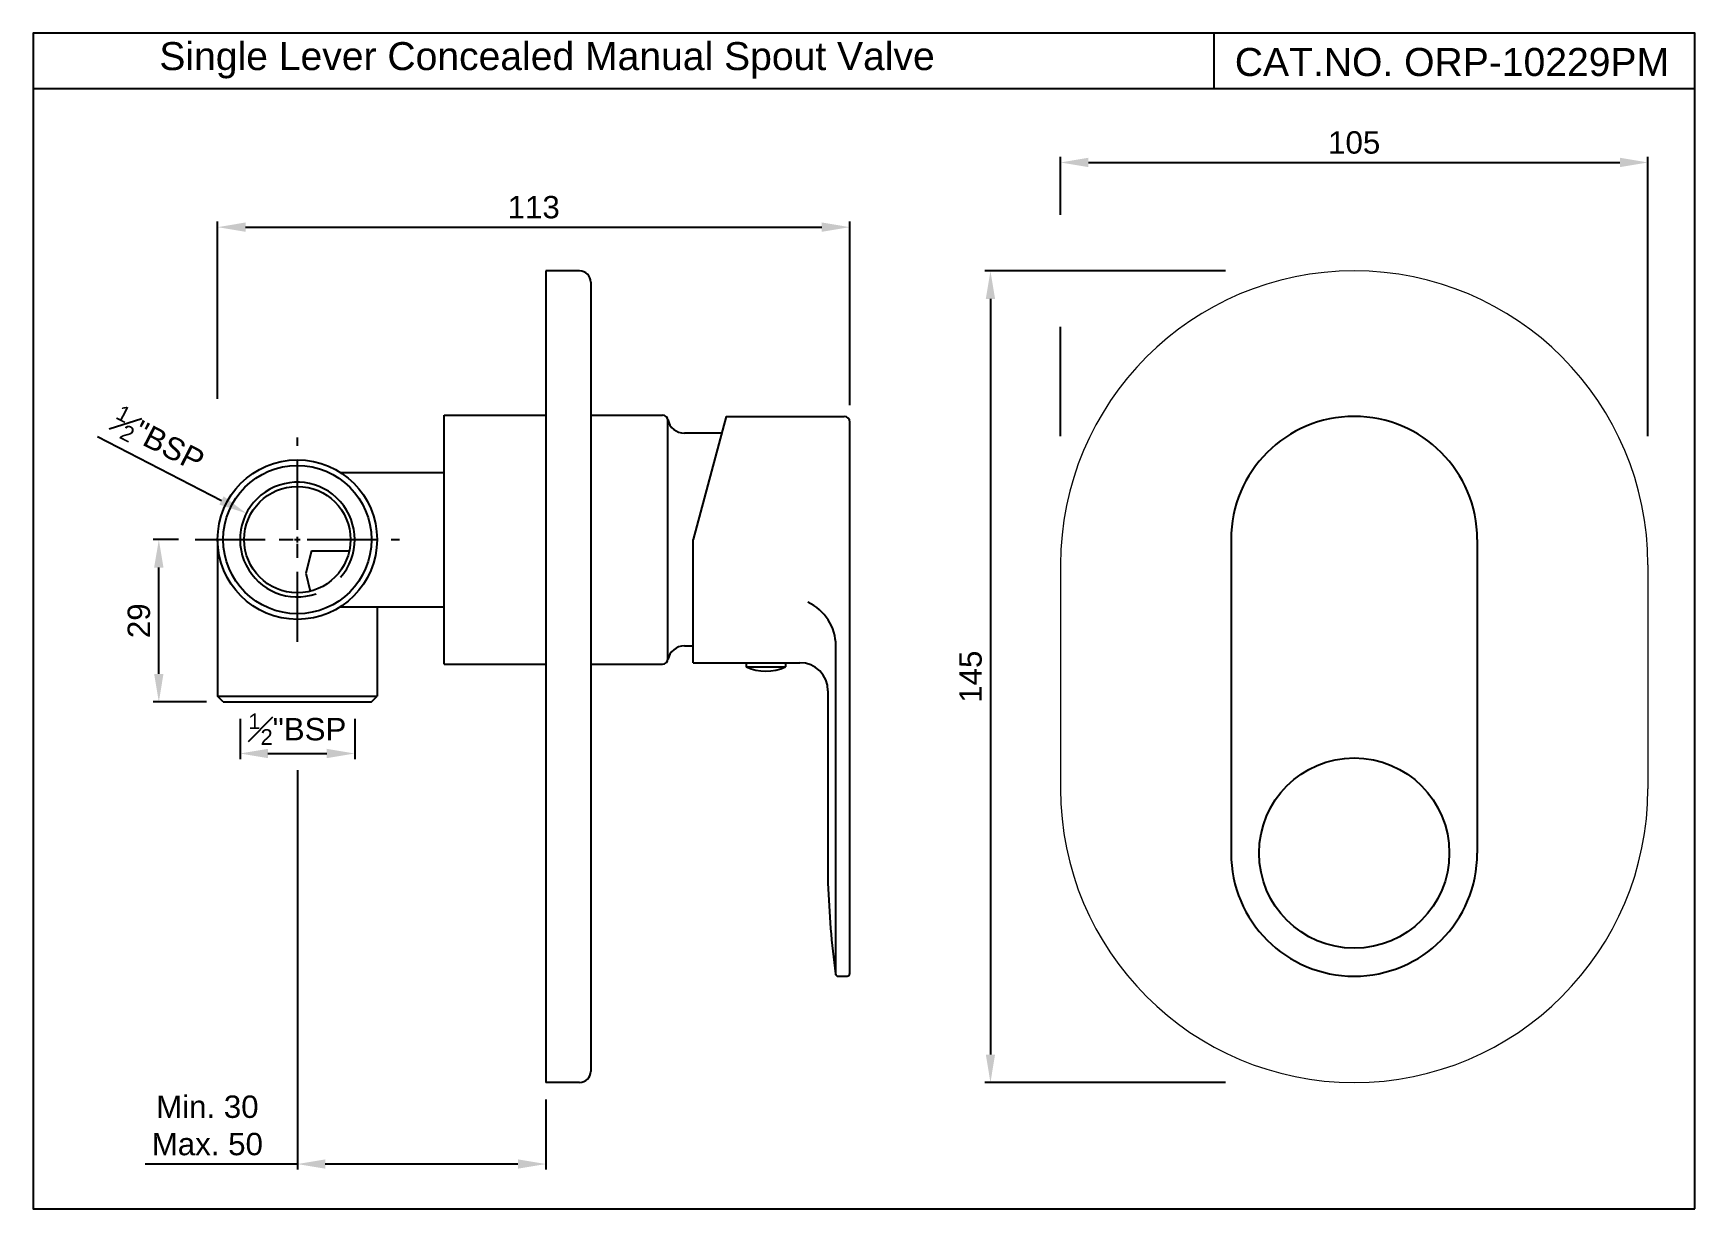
# Model space of a CAD drawing. Header units: inches. Extents: x 530 to 827, y 402 to 612.
import ezdxf

# ---------------------------------------------------------------- set-up
doc = ezdxf.new("R2010")
doc.units = ezdxf.units.IN
doc.header["$MEASUREMENT"] = 0
doc.linetypes.add('CENTER', pattern=[2, 1.25, -0.25, 0.25, -0.25])
doc.styles.get("Standard").update_dxf_attribs({"font": 'arial.ttf'})
doc.dimstyles.new('VIKAS', dxfattribs={"dimtxt": 3, "dimasz": 3, "dimexe": 1, "dimexo": 1, "dimgap": 1, "dimtad": 3, "dimdec": 1, "dimzin": 0, "dimdsep": 46, "dimtxsty": 'Standard', "dimcen": 0.5, "dimadec": 0, "dimazin": 0, "dimtfac": 1, "dimtdec": 1, "dimtofl": 0, "dimtmove": 0, "dimatfit": 3, "dimfxl": 1, "dimtolj": 1, "dimtzin": 0, "dimarcsym": 0})

# ---------------------------------------------------------------- blocks, each defined once
blk = doc.blocks.new('*D2')
at = {"color": 0, "lineweight": -2, "transparency": 16777216}
for p, q in [((567.13, 489.1), (567.13, 481.88)), ((587.63, 489.1), (587.63, 481.88)), ((572.13, 482.88), (582.63, 482.88))]:
    blk.add_line(p, q, dxfattribs=at)
at = {"color": 0, "transparency": 16777216}
for points in [[(572.13, 483.72), (572.13, 482.05), (567.13, 482.88)], [(582.63, 483.72), (582.63, 482.05), (587.63, 482.88)]]:
    blk.add_solid(points, dxfattribs=at)
at = {"layer": 'Defpoints', "color": 0, "transparency": 16777216}
for p in [(567.13, 492.1), (587.63, 492.1), (587.63, 482.88)]:
    blk.add_point(p, dxfattribs=at)
at = {"color": 0, "transparency": 16777216, "insert": (577.38, 487.23), "char_height": 4, "attachment_point": 5}
blk.add_mtext('\\A1;{\\H0.7x;\\S1#2;}"BSP', dxfattribs=at)
blk = doc.blocks.new('*D4')
at = {"color": 0, "lineweight": -2, "transparency": 16777216}
for p, q in [((556.13, 521.1), (551.62, 521.1)), ((552.62, 497.1), (552.62, 516.1)), ((561.13, 492.1), (551.62, 492.1))]:
    blk.add_line(p, q, dxfattribs=at)
at = {"color": 0, "transparency": 16777216}
for points in [[(551.78, 516.1), (553.45, 516.1), (552.62, 521.1)], [(551.78, 497.1), (553.45, 497.1), (552.62, 492.1)]]:
    blk.add_solid(points, dxfattribs=at)
at = {"layer": 'Defpoints', "color": 0, "transparency": 16777216}
for p in [(552.62, 521.1), (559.13, 521.1), (564.13, 492.1)]:
    blk.add_point(p, dxfattribs=at)
at = {"color": 0, "transparency": 16777216, "insert": (549.07, 506.6), "char_height": 4, "attachment_point": 5, "rotation": 90}
blk.add_mtext('\\A1;29', dxfattribs=at)
blk = doc.blocks.new('*D5')
at = {"color": 0, "lineweight": -2, "transparency": 16777216}
for p, q in [((541.66, 539.49), (563.83, 528.08)), ((576.88, 521.1), (577.88, 521.1)), ((577.38, 520.6), (577.38, 521.6))]:
    blk.add_line(p, q, dxfattribs=at)
at = {"color": 0, "transparency": 16777216}
blk.add_solid([(564.21, 528.82), (563.44, 527.34), (568.27, 525.79)], dxfattribs=at)
at = {"layer": 'Defpoints', "color": 0, "transparency": 16777216}
for p in [(568.27, 525.79), (586.5, 516.41)]:
    blk.add_point(p, dxfattribs=at)
at = {"color": 0, "transparency": 16777216, "insert": (552.51, 538.8), "char_height": 4, "attachment_point": 5, "rotation": 332.762}
blk.add_mtext('\\A1;{\\H0.7x;\\S1#2;}"BSP', dxfattribs=at)
blk = doc.blocks.new('*D3')
at = {"color": 0, "lineweight": -2, "transparency": 16777216}
for p, q in [((577.38, 479.88), (577.38, 408.54)), ((621.81, 421.1), (621.81, 408.54)), ((577.38, 409.54), (550.19, 409.54)), ((616.81, 409.54), (582.38, 409.54))]:
    blk.add_line(p, q, dxfattribs=at)
at = {"color": 0, "transparency": 16777216}
for points in [[(582.38, 410.37), (582.38, 408.71), (577.38, 409.54)], [(616.81, 410.37), (616.81, 408.71), (621.81, 409.54)]]:
    blk.add_solid(points, dxfattribs=at)
at = {"layer": 'Defpoints', "color": 0, "transparency": 16777216}
for p in [(577.38, 482.88), (621.81, 424.1), (621.81, 409.54)]:
    blk.add_point(p, dxfattribs=at)
at = {"color": 0, "transparency": 16777216, "insert": (561.29, 416.42), "char_height": 4, "attachment_point": 5}
blk.add_mtext('\\A1;Min. 30 \\PMax. 50', dxfattribs=at)
blk = doc.blocks.new('*D6')
at = {"color": 0, "lineweight": -2, "transparency": 16777216}
for p, q in [((563.13, 546.25), (563.13, 577.91)), ((568.13, 576.91), (671.13, 576.91)), ((676.13, 545.1), (676.13, 577.91))]:
    blk.add_line(p, q, dxfattribs=at)
at = {"color": 0, "transparency": 16777216}
for points in [[(568.13, 577.75), (568.13, 576.08), (563.13, 576.91)], [(671.13, 577.75), (671.13, 576.08), (676.13, 576.91)]]:
    blk.add_solid(points, dxfattribs=at)
at = {"layer": 'Defpoints', "color": 0, "transparency": 16777216}
for p in [(676.13, 576.91), (563.13, 543.25), (676.13, 542.1)]:
    blk.add_point(p, dxfattribs=at)
at = {"color": 0, "transparency": 16777216, "insert": (619.63, 580.46), "char_height": 4, "attachment_point": 5}
blk.add_mtext('\\A1;113', dxfattribs=at)
blk = doc.blocks.new('*D7')
at = {"color": 0, "lineweight": -2, "transparency": 16777216}
for p, q in [((713.79, 579.1), (713.79, 589.47)), ((718.79, 588.47), (813.79, 588.47)), ((818.79, 539.6), (818.79, 589.47)), ((713.79, 539.6), (713.79, 559.1))]:
    blk.add_line(p, q, dxfattribs=at)
at = {"color": 0, "transparency": 16777216}
for points in [[(718.79, 589.31), (718.79, 587.64), (713.79, 588.47)], [(813.79, 589.31), (813.79, 587.64), (818.79, 588.47)]]:
    blk.add_solid(points, dxfattribs=at)
at = {"layer": 'Defpoints', "color": 0, "transparency": 16777216}
for p in [(818.79, 588.47), (713.79, 536.6), (818.79, 536.6)]:
    blk.add_point(p, dxfattribs=at)
at = {"color": 0, "transparency": 16777216, "insert": (766.29, 592.02), "char_height": 4, "attachment_point": 5}
blk.add_mtext('\\A1;105', dxfattribs=at)
blk = doc.blocks.new('*D8')
at = {"color": 0, "lineweight": -2, "transparency": 16777216}
for p, q in [((743.29, 569.1), (700.27, 569.1)), ((701.27, 564.1), (701.27, 429.1)), ((743.29, 424.1), (700.27, 424.1))]:
    blk.add_line(p, q, dxfattribs=at)
at = {"color": 0, "transparency": 16777216}
for points in [[(700.44, 564.1), (702.1, 564.1), (701.27, 569.1)], [(700.44, 429.1), (702.1, 429.1), (701.27, 424.1)]]:
    blk.add_solid(points, dxfattribs=at)
at = {"layer": 'Defpoints', "color": 0, "transparency": 16777216}
for p in [(746.29, 569.1), (701.27, 424.1), (746.29, 424.1)]:
    blk.add_point(p, dxfattribs=at)
at = {"color": 0, "transparency": 16777216, "insert": (697.73, 496.6), "char_height": 4, "attachment_point": 5, "rotation": 90}
blk.add_mtext('\\A1;145', dxfattribs=at)

msp = doc.modelspace()

# ---------------------------------------------------------------- linework, layer by layer
for p, q in [((741.18, 611.55), (741.18, 601.63)), ((827.17, 601.63), (530.17, 601.63)), ((627.81, 569.1), (621.81, 569.1)), ((621.81, 569.1), (621.81, 424.1)), ((629.81, 567.1), (629.81, 426.1)), ((603.63, 498.85), (603.63, 543.35)), ((603.63, 543.35), (621.81, 543.35)), ((629.81, 543.35), (642.63, 543.35)), ((643.63, 499.75), (643.63, 542.45)), ((654.03, 543.1), (648.13, 521.1)), ((654.03, 543.1), (675.13, 543.1)), ((676.13, 443.6), (676.13, 542.1)), ((653.23, 540.1), (646.56, 540.1)), ((585.07, 533.1), (603.63, 533.1)), ((579.87, 531.05), (579.88, 531.1)), ((563.13, 521.1), (563.13, 493.1)), ((648.13, 499.1), (648.13, 521.1)), ((744.29, 521.1), (744.29, 465.1)), ((788.29, 521.1), (788.29, 465.1)), ((579.88, 519.1), (578.88, 515.1)), ((579.88, 519.1), (586.67, 519.1)), ((578.88, 515.1), (579.69, 511.89)), ((585.07, 509.1), (603.63, 509.1)), ((591.63, 509.1), (591.63, 493.1)), ((646.56, 502.1), (648.13, 502.1)), ((673.63, 443.36), (673.63, 502.12)), ((648.13, 499.1), (667.22, 499.1)), ((657.63, 499.1), (657.63, 498.35)), ((664.63, 499.1), (664.63, 498.35)), ((603.63, 498.85), (621.81, 498.85)), ((629.81, 498.85), (642.63, 498.85)), ((657.63, 498.35), (664.63, 498.35)), ((564.13, 492.1), (563.13, 493.1)), ((563.13, 493.1), (591.63, 493.1)), ((590.63, 492.1), (591.63, 493.1)), ((672.22, 494.1), (672.22, 459.74)), ((564.13, 492.1), (590.63, 492.1)), ((674.07, 443.1), (675.63, 443.1)), ((627.81, 424.1), (621.81, 424.1))]:
    msp.add_line(p, q)
at = {"linetype": 'CENTER', "ltscale": 10}
for p, q in [((577.38, 502.85), (577.38, 539.35)), ((559.13, 521.1), (595.63, 521.1))]:
    msp.add_line(p, q, dxfattribs=at)
at = {"lineweight": 13}
for p, q in [((713.79, 516.6), (713.79, 476.6)), ((818.79, 516.6), (818.79, 476.6))]:
    msp.add_line(p, q, dxfattribs=at)
msp.add_lwpolyline([(827.17, 401.55), (827.17, 611.55), (530.17, 611.55), (530.17, 401.55)], close=True)
for centre, radius in [((577.38, 521.1), 14.25), ((577.38, 521.1), 13.25), ((577.38, 521.1), 9.5), ((766.29, 465.1), 17)]:
    msp.add_circle(centre, radius)
for centre, radius, start, end in [((627.81, 567.1), 2, 0, 90), ((642.63, 542.35), 1, 0, 90), ((646.56, 543.1), 3, 190.8069, 270), ((675.13, 542.1), 1, 0, 90), ((766.29, 521.1), 22, 0, 180), ((577.38, 521.1), 10.25, 318.8693, 289.1991), ((665.09, 502.13), 8.54, 359.9556, 65.4994), ((646.56, 499.1), 3, 90, 169.1931), ((642.63, 499.85), 1, 270, 0), ((667.22, 494.1), 5, 0, 90), ((661.13, 506.14), 8.54, 245.8105, 294.1895), ((766.29, 465.1), 22, 180, 0), ((834.22, 465.1), 162.08, 181.8976, 187.6464), ((674.07, 443.6), 0.5, 187.6464, 270), ((675.63, 443.6), 0.5, 270, 0), ((627.81, 426.1), 2, 270, 0)]:
    msp.add_arc(centre, radius, start, end)
for centre, start, end in [((766.29, 516.6), 0, 180), ((766.29, 476.6), 180, 0)]:
    msp.add_arc(centre, 52.5, start, end, dxfattribs=at)

# ---------------------------------------------------------------- texts
at = {"char_height": 5, "attachment_point": 1}
for s, width, insert in [('Single Lever Concealed Manual Spout Valve', 185.8902, (552.71, 609.97)), ('CAT.NO. ORP-10229PM', 121.4807, (744.95, 608.92))]:
    msp.add_mtext_dynamic_manual_height_columns(s, width=width, gutter_width=1, heights=[0], dxfattribs=dict(at, insert=insert))

# ---------------------------------------------------------------- dimensions: what is measured, and where the dimension line sits
for base, p1, p2, picture, middle in [((818.79, 588.47), (713.79, 536.6), (818.79, 536.6), '*D7', (766.29, 592.02)), ((676.13, 576.91), (563.13, 543.25), (676.13, 542.1), '*D6', (619.63, 580.46))]:
    dim = msp.add_linear_dim(base=base, p1=p1, p2=p2, dimstyle='VIKAS', override={"dimtxt": 4, "dimasz": 5, "dimexo": 3, "dimgap": 1.5, "dimdec": 0})
    dim.commit()
    dim.dimension.update_dxf_attribs({"geometry": picture, "text_midpoint": middle})
for base, p1, p2, picture, middle in [((701.27, 424.1), (746.29, 569.1), (746.29, 424.1), '*D8', (697.73, 496.6)), ((552.62, 521.1), (564.13, 492.1), (559.13, 521.1), '*D4', (549.07, 506.6))]:
    dim = msp.add_linear_dim(base=base, p1=p1, p2=p2, angle=90, dimstyle='VIKAS', override={"dimtxt": 4, "dimasz": 5, "dimexo": 3, "dimgap": 1.5, "dimdec": 0})
    dim.commit()
    dim.dimension.update_dxf_attribs({"geometry": picture, "text_midpoint": middle})
dim = msp.add_diameter_dim_2p(p1=(586.5, 516.41), p2=(568.27, 525.79), text='{\\H0.7x;\\S1#2;}"BSP', dimstyle='VIKAS', override={"dimtxt": 4, "dimasz": 5, "dimgap": 1.5})
dim.commit()
dim.dimension.update_dxf_attribs({"geometry": '*D5', "text_midpoint": (552.51, 538.8)})
dim = msp.add_linear_dim(base=(587.63, 482.88), p1=(567.13, 492.1), p2=(587.63, 492.1), text='{\\H0.7x;\\S1#2;}"BSP', dimstyle='VIKAS', override={"dimtxt": 4, "dimasz": 5, "dimexo": 3, "dimgap": 1.5, "dimdec": 0})
dim.commit()
dim.dimension.update_dxf_attribs({"geometry": '*D2', "text_midpoint": (577.38, 487.23)})
dim = msp.add_linear_dim(base=(621.81, 409.54), p1=(577.38, 482.88), p2=(621.81, 424.1), text='Min. 30 \\PMax. 50', dimstyle='VIKAS', override={"dimtxt": 4, "dimasz": 5, "dimexo": 3, "dimgap": 1.5, "dimdec": 0})
dim.commit()
dim.dimension.update_dxf_attribs({"geometry": '*D3', "text_midpoint": (561.29, 409.54), "dimtype": 160})

doc.saveas('drawing.dxf')
